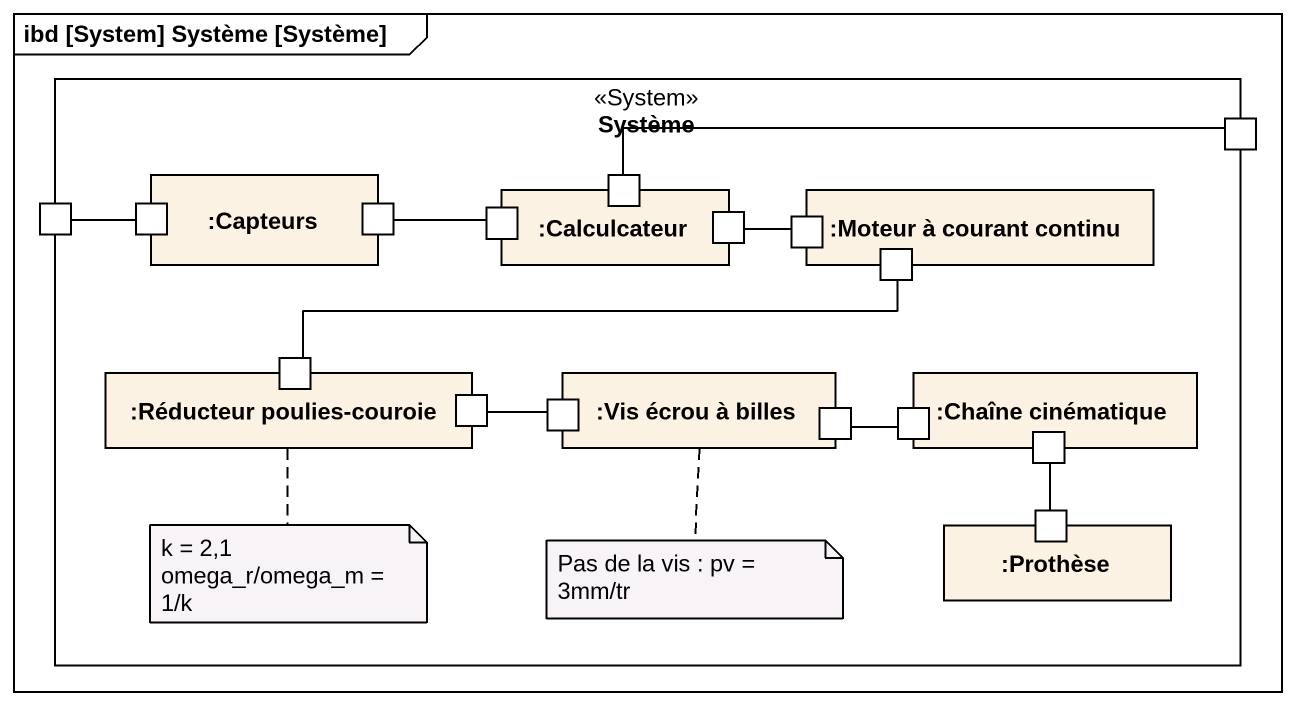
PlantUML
@startuml
mainframe ibd [System] Système [Système]
rectangle Système <<System>> {
  port " " as port1
  rectangle ":Capteurs" as Capteurs {
    port " " as port2
    port " " as port3
  }
  rectangle ":Calculcateur" as Calculcateur {
    port " " as port4
    port " " as port5
    port " " as port6
  }
  rectangle ":Moteur à courant continu" as Moteur_à_courant_continu {
    port " " as port8
    port " " as port9
  }
  port " " as port7
  rectangle ":Réducteur poulies-couroie" as Réducteur_poulies_couroie {
    port " " as port10
    port " " as port11
  }
  rectangle ":Vis écrou à billes" as Vis_écrou_à_billes {
    port " " as port12
    port " " as port13
  }
  rectangle ":Chaîne cinématique" as Chaîne_cinématique {
    port " " as port14
    port " " as port15
  }
  rectangle ":Prothèse" as Prothèse {
    port " " as port16
  }
}
port1 -right- port2
port3 -right- port4
port6 -right- port8
port7 -left- port5
port9 -left- port10
port11 -right- Vis_écrou_à_billes
port13 -right- port14
port15 -- port16
note bottom of Réducteur_poulies_couroie
  k = 2,1
  omega_r/omega_m = 1/k
end note
note bottom of Vis_écrou_à_billes : Pas de la vis : pv = 3mm/tr
@enduml
